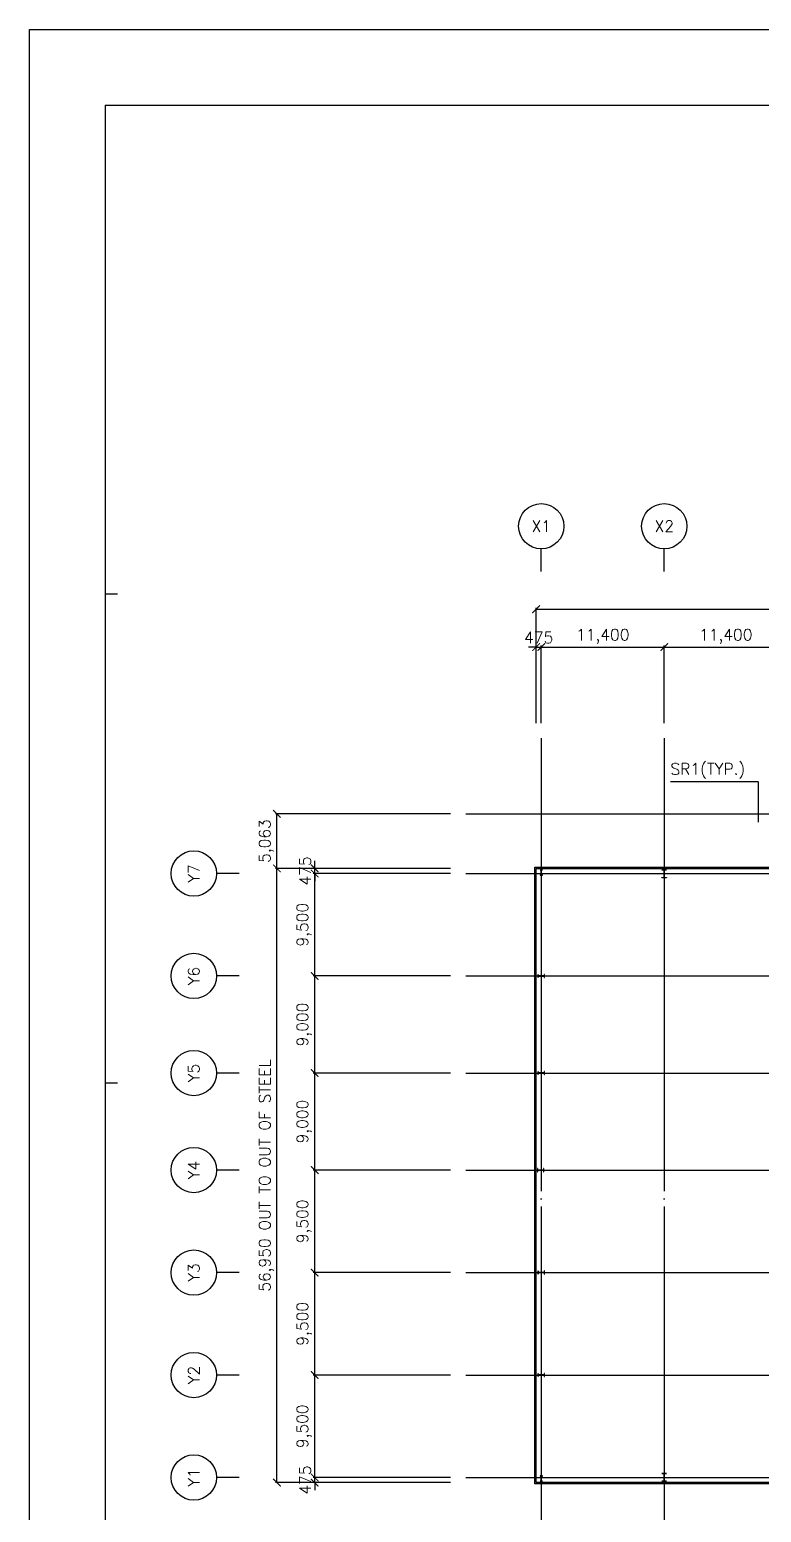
# Model space of a CAD drawing. Header units: metres. Extents: x -297536 to 1852864, y -630451 to -422551.
# Drawn here: x 290464 to 358277, y -560020 to -422551 of the extents above; entities that cross this region are included whole.
import ezdxf
from ezdxf.enums import TextEntityAlignment as Align

# ---------------------------------------------------------------- set-up
doc = ezdxf.new("R2010")
doc.units = ezdxf.units.M
doc.header["$LTSCALE"] = 700
doc.linetypes.add('CEN', pattern=[62, 60, -1, 0, -1])
for name, color, linetype in [('bl', 3, 'Continuous'), ('CEN', 152, 'CEN'), ('COL', 2, 'Continuous'), ('DIM', 7, 'Continuous'), ('HID', 251, 'Continuous'), ('MAIN', 1, 'Continuous'), ('SYM', 7, 'Continuous'), ('TEX', 3, 'Continuous'), ('된장공장-1$0$WID', 4, 'Continuous')]:
    doc.layers.add(name, color=color, linetype=linetype)
doc.styles.add('HGTXT', font='romans.shx', dxfattribs={"bigfont": 'WHGTXT.shx'})
doc.styles.add('WHGTXT', font='romans.shx', dxfattribs={"bigfont": 'WHGTXT.shx'})
doc.dimstyles.new('KJ', dxfattribs={"dimscale": 700, "dimtxt": 1.5, "dimasz": 1, "dimexe": 0.18, "dimexo": 2, "dimgap": 0.5, "dimtad": 1, "dimdec": 0, "dimzin": 0, "dimdsep": 46, "dimlunit": 6, "dimtxsty": 'HGTXT', "dimblk": 'ARCHTICK', "dimcen": 0.09, "dimclrt": 3, "dimadec": 0, "dimazin": 0, "dimtfac": 1, "dimtdec": 0, "dimtix": 1, "dimtmove": 0, "dimatfit": 0, "dimldrblk": 'OBLIQUE', "dimfxl": 1, "dimtolj": 1, "dimtzin": 0, "dimarcsym": 0})

# ---------------------------------------------------------------- blocks, each defined once
blk = doc.blocks.new('_ArchTick')
at = {"color": 0, "linetype": 'ByBlock', "const_width": 0.15}
blk.add_lwpolyline([(-0.5, -0.5), (0.5, 0.5)], dxfattribs=at)
blk = doc.blocks.new('*D769')
at = {"layer": 'Defpoints', "color": 0, "transparency": 16777216}
for p in [(337880, -479790), (337405, -488253), (337880, -488253)]:
    blk.add_point(p, dxfattribs=at)
at = {"layer": 'DIM', "color": 0, "lineweight": -2, "transparency": 16777216}
for p, q in [((337405, -486852), (337405, -479664)), ((337880, -486852), (337880, -479664)), ((337405, -479790), (336705, -479790)), ((337405, -479790), (337880, -479790)), ((337880, -479790), (338580, -479790))]:
    blk.add_line(p, q, dxfattribs=at)
at = {"layer": 'DIM', "color": 0, "lineweight": -2, "transparency": 16777216, "xscale": 700, "yscale": 700, "zscale": 700}
blk.add_blockref('_ArchTick', (337405, -479790), dxfattribs=at)
at = {"layer": 'DIM', "color": 0, "lineweight": -2, "transparency": 16777216, "xscale": 700, "yscale": 700, "zscale": 700, "rotation": 180}
blk.add_blockref('_ArchTick', (337880, -479790), dxfattribs=at)
at = {"layer": 'DIM', "color": 3, "transparency": 16777216, "insert": (337643, -478915), "char_height": 1050, "attachment_point": 5, "style": 'HGTXT'}
blk.add_mtext('\\A1;475', dxfattribs=at)
blk = doc.blocks.new('_Oblique')
at = {"color": 0, "linetype": 'ByBlock', "lineweight": -2}
blk.add_line((-0.5, -0.5), (0.5, 0.5), dxfattribs=at)
blk = doc.blocks.new('*D770')
at = {"layer": 'Defpoints', "color": 0, "transparency": 16777216}
for p in [(349280, -479790), (337880, -488253), (349280, -488253)]:
    blk.add_point(p, dxfattribs=at)
at = {"layer": 'DIM', "color": 0, "lineweight": -2, "transparency": 16777216}
for p, q in [((337880, -486852), (337880, -479664)), ((349280, -486852), (349280, -479664)), ((337880, -479790), (349280, -479790))]:
    blk.add_line(p, q, dxfattribs=at)
at = {"layer": 'DIM', "color": 0, "lineweight": -2, "transparency": 16777216, "xscale": 700, "yscale": 700, "zscale": 700, "rotation": 180}
blk.add_blockref('_ArchTick', (337880, -479790), dxfattribs=at)
at = {"layer": 'DIM', "color": 0, "lineweight": -2, "transparency": 16777216, "xscale": 700, "yscale": 700, "zscale": 700}
blk.add_blockref('_ArchTick', (349280, -479790), dxfattribs=at)
at = {"layer": 'DIM', "color": 3, "transparency": 16777216, "insert": (343580, -478815), "char_height": 1050, "attachment_point": 5, "style": 'HGTXT'}
blk.add_mtext('\\A1;11,400', dxfattribs=at)
blk = doc.blocks.new('*D771')
at = {"layer": 'Defpoints', "color": 0, "transparency": 16777216}
for p in [(360680, -479790), (349280, -488253), (360680, -488253)]:
    blk.add_point(p, dxfattribs=at)
at = {"layer": 'DIM', "color": 0, "lineweight": -2, "transparency": 16777216}
for p, q in [((349280, -486852), (349280, -479664)), ((360680, -486852), (360680, -479664)), ((349280, -479790), (360680, -479790))]:
    blk.add_line(p, q, dxfattribs=at)
at = {"layer": 'DIM', "color": 0, "lineweight": -2, "transparency": 16777216, "xscale": 700, "yscale": 700, "zscale": 700, "rotation": 180}
blk.add_blockref('_ArchTick', (349280, -479790), dxfattribs=at)
at = {"layer": 'DIM', "color": 0, "lineweight": -2, "transparency": 16777216, "xscale": 700, "yscale": 700, "zscale": 700}
blk.add_blockref('_ArchTick', (360680, -479790), dxfattribs=at)
at = {"layer": 'DIM', "color": 3, "transparency": 16777216, "insert": (354980, -478815), "char_height": 1050, "attachment_point": 5, "style": 'HGTXT'}
blk.add_mtext('\\A1;11,400', dxfattribs=at)
blk = doc.blocks.new('*D777')
at = {"layer": 'Defpoints', "color": 0, "transparency": 16777216}
for p in [(509355, -476290), (337405, -488253), (509355, -488253)]:
    blk.add_point(p, dxfattribs=at)
at = {"layer": 'DIM', "color": 0, "lineweight": -2, "transparency": 16777216}
for p, q in [((337405, -486852), (337405, -476164)), ((337405, -476290), (509355, -476290)), ((509355, -486852), (509355, -476164))]:
    blk.add_line(p, q, dxfattribs=at)
at = {"layer": 'DIM', "color": 0, "lineweight": -2, "transparency": 16777216, "xscale": 700, "yscale": 700, "zscale": 700, "rotation": 180}
blk.add_blockref('_ArchTick', (337405, -476290), dxfattribs=at)
at = {"layer": 'DIM', "color": 0, "lineweight": -2, "transparency": 16777216, "xscale": 700, "yscale": 700, "zscale": 700}
blk.add_blockref('_ArchTick', (509355, -476290), dxfattribs=at)
at = {"layer": 'DIM', "color": 3, "transparency": 16777216, "insert": (423380, -475315), "char_height": 1050, "attachment_point": 5, "style": 'HGTXT'}
blk.add_mtext('\\A1;\\A1;171,950 OUT TO OUT OF STEEL', dxfattribs=at)
blk = doc.blocks.new('*D796')
at = {"layer": 'Defpoints', "color": 0, "transparency": 16777216}
for p in [(316880, -556790), (330880, -556790), (330880, -557265)]:
    blk.add_point(p, dxfattribs=at)
at = {"layer": 'DIM', "color": 0, "lineweight": -2, "transparency": 16777216}
for p, q in [((316880, -556790), (316880, -556090)), ((329480, -556790), (316754, -556790)), ((329480, -557265), (316754, -557265)), ((316880, -557265), (316880, -556790)), ((316880, -557265), (316880, -557965))]:
    blk.add_line(p, q, dxfattribs=at)
at = {"layer": 'DIM', "color": 0, "lineweight": -2, "transparency": 16777216, "xscale": 700, "yscale": 700, "zscale": 700}
for p, rotation in [((316880, -556790), 270), ((316880, -557265), 90)]:
    blk.add_blockref('_ArchTick', p, dxfattribs=dict(at, rotation=rotation))
at = {"layer": 'DIM', "color": 3, "transparency": 16777216, "insert": (316005, -557028), "char_height": 1050, "attachment_point": 5, "rotation": 90, "style": 'HGTXT'}
blk.add_mtext('\\A1;475', dxfattribs=at)
blk = doc.blocks.new('*D797')
at = {"layer": 'Defpoints', "color": 0, "transparency": 16777216}
for p in [(316880, -547290), (330880, -547290), (330880, -556790)]:
    blk.add_point(p, dxfattribs=at)
at = {"layer": 'DIM', "color": 0, "lineweight": -2, "transparency": 16777216}
for p, q in [((329480, -547290), (316754, -547290)), ((316880, -556790), (316880, -547290)), ((329480, -556790), (316754, -556790))]:
    blk.add_line(p, q, dxfattribs=at)
at = {"layer": 'DIM', "color": 0, "lineweight": -2, "transparency": 16777216, "xscale": 700, "yscale": 700, "zscale": 700}
for p, rotation in [((316880, -547290), 90), ((316880, -556790), 270)]:
    blk.add_blockref('_ArchTick', p, dxfattribs=dict(at, rotation=rotation))
at = {"layer": 'DIM', "color": 3, "transparency": 16777216, "insert": (315905, -552040), "char_height": 1050, "attachment_point": 5, "rotation": 90, "style": 'HGTXT'}
blk.add_mtext('\\A1;9,500', dxfattribs=at)
blk = doc.blocks.new('*D798')
at = {"layer": 'Defpoints', "color": 0, "transparency": 16777216}
for p in [(316880, -537790), (330880, -537790), (330880, -547290)]:
    blk.add_point(p, dxfattribs=at)
at = {"layer": 'DIM', "color": 0, "lineweight": -2, "transparency": 16777216}
for p, q in [((329480, -537790), (316754, -537790)), ((316880, -547290), (316880, -537790)), ((329480, -547290), (316754, -547290))]:
    blk.add_line(p, q, dxfattribs=at)
at = {"layer": 'DIM', "color": 0, "lineweight": -2, "transparency": 16777216, "xscale": 700, "yscale": 700, "zscale": 700}
for p, rotation in [((316880, -537790), 90), ((316880, -547290), 270)]:
    blk.add_blockref('_ArchTick', p, dxfattribs=dict(at, rotation=rotation))
at = {"layer": 'DIM', "color": 3, "transparency": 16777216, "insert": (315905, -542540), "char_height": 1050, "attachment_point": 5, "rotation": 90, "style": 'HGTXT'}
blk.add_mtext('\\A1;9,500', dxfattribs=at)
blk = doc.blocks.new('*D799')
at = {"layer": 'Defpoints', "color": 0, "transparency": 16777216}
for p in [(316880, -528290), (330880, -528290), (330880, -537790)]:
    blk.add_point(p, dxfattribs=at)
at = {"layer": 'DIM', "color": 0, "lineweight": -2, "transparency": 16777216}
for p, q in [((329480, -528290), (316754, -528290)), ((316880, -537790), (316880, -528290)), ((329480, -537790), (316754, -537790))]:
    blk.add_line(p, q, dxfattribs=at)
at = {"layer": 'DIM', "color": 0, "lineweight": -2, "transparency": 16777216, "xscale": 700, "yscale": 700, "zscale": 700}
for p, rotation in [((316880, -528290), 90), ((316880, -537790), 270)]:
    blk.add_blockref('_ArchTick', p, dxfattribs=dict(at, rotation=rotation))
at = {"layer": 'DIM', "color": 3, "transparency": 16777216, "insert": (315905, -533040), "char_height": 1050, "attachment_point": 5, "rotation": 90, "style": 'HGTXT'}
blk.add_mtext('\\A1;9,500', dxfattribs=at)
blk = doc.blocks.new('*D800')
at = {"layer": 'Defpoints', "color": 0, "transparency": 16777216}
for p in [(316880, -519290), (330880, -519290), (330880, -528290)]:
    blk.add_point(p, dxfattribs=at)
at = {"layer": 'DIM', "color": 0, "lineweight": -2, "transparency": 16777216}
for p, q in [((329480, -519290), (316754, -519290)), ((316880, -528290), (316880, -519290)), ((329480, -528290), (316754, -528290))]:
    blk.add_line(p, q, dxfattribs=at)
at = {"layer": 'DIM', "color": 0, "lineweight": -2, "transparency": 16777216, "xscale": 700, "yscale": 700, "zscale": 700}
for p, rotation in [((316880, -519290), 90), ((316880, -528290), 270)]:
    blk.add_blockref('_ArchTick', p, dxfattribs=dict(at, rotation=rotation))
at = {"layer": 'DIM', "color": 3, "transparency": 16777216, "insert": (315905, -523790), "char_height": 1050, "attachment_point": 5, "rotation": 90, "style": 'HGTXT'}
blk.add_mtext('\\A1;9,000', dxfattribs=at)
blk = doc.blocks.new('*D801')
at = {"layer": 'Defpoints', "color": 0, "transparency": 16777216}
for p in [(316880, -510290), (330880, -510290), (330880, -519290)]:
    blk.add_point(p, dxfattribs=at)
at = {"layer": 'DIM', "color": 0, "lineweight": -2, "transparency": 16777216}
for p, q in [((329480, -510290), (316754, -510290)), ((316880, -519290), (316880, -510290)), ((329480, -519290), (316754, -519290))]:
    blk.add_line(p, q, dxfattribs=at)
at = {"layer": 'DIM', "color": 0, "lineweight": -2, "transparency": 16777216, "xscale": 700, "yscale": 700, "zscale": 700}
for p, rotation in [((316880, -510290), 90), ((316880, -519290), 270)]:
    blk.add_blockref('_ArchTick', p, dxfattribs=dict(at, rotation=rotation))
at = {"layer": 'DIM', "color": 3, "transparency": 16777216, "insert": (315905, -514790), "char_height": 1050, "attachment_point": 5, "rotation": 90, "style": 'HGTXT'}
blk.add_mtext('\\A1;9,000', dxfattribs=at)
blk = doc.blocks.new('*D802')
at = {"layer": 'Defpoints', "color": 0, "transparency": 16777216}
for p in [(316880, -500790), (330880, -500790), (330880, -510290)]:
    blk.add_point(p, dxfattribs=at)
at = {"layer": 'DIM', "color": 0, "lineweight": -2, "transparency": 16777216}
for p, q in [((329480, -500790), (316754, -500790)), ((316880, -510290), (316880, -500790)), ((329480, -510290), (316754, -510290))]:
    blk.add_line(p, q, dxfattribs=at)
at = {"layer": 'DIM', "color": 0, "lineweight": -2, "transparency": 16777216, "xscale": 700, "yscale": 700, "zscale": 700}
for p, rotation in [((316880, -500790), 90), ((316880, -510290), 270)]:
    blk.add_blockref('_ArchTick', p, dxfattribs=dict(at, rotation=rotation))
at = {"layer": 'DIM', "color": 3, "transparency": 16777216, "insert": (315905, -505540), "char_height": 1050, "attachment_point": 5, "rotation": 90, "style": 'HGTXT'}
blk.add_mtext('\\A1;9,500', dxfattribs=at)
blk = doc.blocks.new('*D803')
at = {"layer": 'Defpoints', "color": 0, "transparency": 16777216}
for p in [(316880, -500315), (330880, -500315), (330880, -500790)]:
    blk.add_point(p, dxfattribs=at)
at = {"layer": 'DIM', "color": 0, "lineweight": -2, "transparency": 16777216}
for p, q in [((329480, -500315), (316754, -500315)), ((316880, -500315), (316880, -499615)), ((316880, -500790), (316880, -500315)), ((329480, -500790), (316754, -500790)), ((316880, -500790), (316880, -501490))]:
    blk.add_line(p, q, dxfattribs=at)
at = {"layer": 'DIM', "color": 0, "lineweight": -2, "transparency": 16777216, "xscale": 700, "yscale": 700, "zscale": 700}
for p, rotation in [((316880, -500315), 270), ((316880, -500790), 90)]:
    blk.add_blockref('_ArchTick', p, dxfattribs=dict(at, rotation=rotation))
at = {"layer": 'DIM', "color": 3, "transparency": 16777216, "insert": (316005, -500553), "char_height": 1050, "attachment_point": 5, "rotation": 90, "style": 'HGTXT'}
blk.add_mtext('\\A1;475', dxfattribs=at)
blk = doc.blocks.new('*D804')
at = {"layer": 'Defpoints', "color": 0, "transparency": 16777216}
for p in [(313380, -500315), (330880, -500315), (330880, -557265)]:
    blk.add_point(p, dxfattribs=at)
at = {"layer": 'DIM', "color": 0, "lineweight": -2, "transparency": 16777216}
for p, q in [((329480, -500315), (313254, -500315)), ((313380, -557265), (313380, -500315)), ((329480, -557265), (313254, -557265))]:
    blk.add_line(p, q, dxfattribs=at)
at = {"layer": 'DIM', "color": 0, "lineweight": -2, "transparency": 16777216, "xscale": 700, "yscale": 700, "zscale": 700}
for p, rotation in [((313380, -500315), 90), ((313380, -557265), 270)]:
    blk.add_blockref('_ArchTick', p, dxfattribs=dict(at, rotation=rotation))
at = {"layer": 'DIM', "color": 3, "transparency": 16777216, "insert": (312405, -528790), "char_height": 1050, "attachment_point": 5, "rotation": 90, "style": 'HGTXT'}
blk.add_mtext('\\A1;\\A1;56,950 OUT TO OUT OF STEEL', dxfattribs=at)
blk = doc.blocks.new('*D888')
at = {"layer": 'Defpoints', "color": 0, "transparency": 16777216}
for p in [(313380, -495253), (330880, -495253), (330880, -500315)]:
    blk.add_point(p, dxfattribs=at)
at = {"layer": 'DIM', "color": 0, "lineweight": -2, "transparency": 16777216}
for p, q in [((329480, -495253), (313254, -495253)), ((313380, -500315), (313380, -495253)), ((329480, -500315), (313254, -500315))]:
    blk.add_line(p, q, dxfattribs=at)
at = {"layer": 'DIM', "color": 0, "lineweight": -2, "transparency": 16777216, "xscale": 700, "yscale": 700, "zscale": 700}
for p, rotation in [((313380, -495253), 90), ((313380, -500315), 270)]:
    blk.add_blockref('_ArchTick', p, dxfattribs=dict(at, rotation=rotation))
at = {"layer": 'DIM', "color": 3, "transparency": 16777216, "insert": (312405, -497784), "char_height": 1050, "attachment_point": 5, "rotation": 90, "style": 'HGTXT'}
blk.add_mtext('\\A1;5,063', dxfattribs=at)
blk = doc.blocks.new('Form01')
at = {"ltscale": 0.015}
blk.add_lwpolyline([(0, 0), (420, 0), (420, -297), (0, -297)], close=True, dxfattribs=at)
at = {"layer": '된장공장-1$0$WID', "ltscale": 250}
for p, q in [((10, -10), (10, -287)), ((10, -10), (410, -10)), ((11.62, -74.77), (10, -74.77)), ((11.62, -139.55), (10, -139.55))]:
    blk.add_line(p, q, dxfattribs=at)

msp = doc.modelspace()

# ---------------------------------------------------------------- linework, layer by layer
msp.add_line((357973.3, -492288.4), (357973.3, -496041.1))
at = {"layer": 'bl'}
msp.add_lwpolyline([(337405, -500315), (509355, -500315), (509355, -557265), (337405, -557265)], close=True, dxfattribs=at)
at = {"layer": 'CEN'}
for p, q in [((337880, -488252.5), (337880, -563790)), ((349280, -488252.5), (349280, -563790)), ((330880, -495252.5), (515880, -495252.5)), ((330880, -500790), (515880, -500790)), ((330880, -510290), (515880, -510290)), ((330880, -519290), (515880, -519290)), ((330880, -528290), (515880, -528290)), ((330880, -537790), (515880, -537790)), ((330880, -547290), (515880, -547290)), ((330880, -556790), (515880, -556790))]:
    msp.add_line(p, q, dxfattribs=at)
at = {"layer": 'COL'}
for points in [[(337780, -500940), (337980, -500940), (337980, -500924), (337905, -500924, -0.41421356), (337885, -500904), (337885, -500476, -0.41421356), (337905, -500456), (337980, -500456), (337980, -500440), (337780, -500440), (337780, -500456), (337855, -500456, -0.41421356), (337875, -500476), (337875, -500904, -0.41421356), (337855, -500924), (337780, -500924)], [(338171, -510440), (338171, -510140), (338154, -510140), (338154, -510256, -0.41421356), (338126, -510284), (337634, -510284, -0.41421356), (337606, -510256), (337606, -510140), (337589, -510140), (337589, -510440), (337606, -510440), (337606, -510324, -0.41421356), (337634, -510296), (338126, -510296, -0.41421356), (338154, -510324), (338154, -510440)], [(338171, -519440), (338171, -519140), (338154, -519140), (338154, -519256, -0.41421356), (338126, -519284), (337634, -519284, -0.41421356), (337606, -519256), (337606, -519140), (337589, -519140), (337589, -519440), (337606, -519440), (337606, -519324, -0.41421356), (337634, -519296), (338126, -519296, -0.41421356), (338154, -519324), (338154, -519440)], [(338122, -528440), (338122, -528140), (338102, -528140), (338102, -528256, -0.41421356), (338074, -528284), (337582, -528284, -0.41421356), (337554, -528256), (337554, -528140), (337534, -528140), (337534, -528440), (337554, -528440), (337554, -528324, -0.41421356), (337582, -528296), (338074, -528296, -0.41421356), (338102, -528324), (338102, -528440)], [(338171, -537940), (338171, -537640), (338154, -537640), (338154, -537756, -0.41421356), (338126, -537784), (337634, -537784, -0.41421356), (337606, -537756), (337606, -537640), (337589, -537640), (337589, -537940), (337606, -537940), (337606, -537824, -0.41421356), (337634, -537796), (338126, -537796, -0.41421356), (338154, -537824), (338154, -537940)], [(338171, -547440), (338171, -547140), (338154, -547140), (338154, -547256, -0.41421356), (338126, -547284), (337634, -547284, -0.41421356), (337606, -547256), (337606, -547140), (337589, -547140), (337589, -547440), (337606, -547440), (337606, -547324, -0.41421356), (337634, -547296), (338126, -547296, -0.41421356), (338154, -547324), (338154, -547440)], [(337780, -557140), (337980, -557140), (337980, -557124), (337905, -557124, -0.41421356), (337885, -557104), (337885, -556676, -0.41421356), (337905, -556656), (337980, -556656), (337980, -556640), (337780, -556640), (337780, -556656), (337855, -556656, -0.41421356), (337875, -556676), (337875, -557104, -0.41421356), (337855, -557124), (337780, -557124)]]:
    msp.add_lwpolyline(points, format="xyb", close=True, dxfattribs=at)
at = {"layer": 'DIM'}
msp.add_lwpolyline([(357973.3, -492288.4), (349852, -492288.4)], dxfattribs=at)
msp.add_lwpolyline([(364480, -496041.1, 0, 350, 0), (363430, -496041.1, 0, 0, 0), (357973.3, -496041.1, 0, 0, 0)], format="xyseb", dxfattribs=at)
at = {"layer": 'HID'}
msp.add_lwpolyline([(337280, -500190), (509480, -500190), (509480, -557390), (337280, -557390)], close=True, dxfattribs=at)
at = {"layer": 'MAIN'}
for points in [[(349065, -500452), (349065, -500440), (349495, -500440), (349495, -500452), (349286, -500452), (349286, -501152), (349495, -501152), (349495, -501176), (349065, -501176), (349065, -501152), (349274, -501152), (349274, -500452)], [(349065, -557128), (349065, -557140), (349495, -557140), (349495, -557128), (349286, -557128), (349286, -556428), (349495, -556428), (349495, -556406), (349065, -556406), (349065, -556428), (349274, -556428), (349274, -557128)]]:
    msp.add_lwpolyline(points, close=True, dxfattribs=at)
at = {"layer": 'SYM'}
for p, q in [((337880, -472790), (337880, -470690)), ((349280, -472790), (349280, -470690)), ((309880, -500790), (307780, -500790)), ((309880, -510290), (307780, -510290)), ((309880, -519290), (307780, -519290)), ((309880, -528290), (307780, -528290)), ((309880, -537790), (307780, -537790)), ((309880, -547290), (307780, -547290)), ((309880, -556790), (307780, -556790))]:
    msp.add_line(p, q, dxfattribs=at)
for centre in [(337880, -468590), (349280, -468590), (305680, -500790), (305680, -510290), (305680, -519290), (305680, -528290), (305680, -537790), (305680, -547290), (305680, -556790)]:
    msp.add_circle(centre, 2100, dxfattribs=at)

# ---------------------------------------------------------------- block references
at = {"xscale": 700, "yscale": 700, "zscale": 700}
msp.add_blockref('Form01', (290464.2, -422550.9), dxfattribs=at)

# ---------------------------------------------------------------- texts
at = {"layer": 'TEX', "style": 'WHGTXT'}
for s, p in [('X1', (337880, -468590)), ('X2', (349280, -468590))]:
    msp.add_text(s, height=1050, dxfattribs=at).set_placement(p, align=Align.MIDDLE)
at = {"layer": 'TEX', "color": 3, "style": 'WHGTXT'}
msp.add_text('SR1(TYP.)', height=1050, dxfattribs=at).set_placement((349857.7, -491938.4), align=Align.BOTTOM_LEFT)
at = {"layer": 'TEX', "style": 'WHGTXT'}
for s, p in [('Y7', (305680, -500790)), ('Y6', (305680, -510290)), ('Y5', (305680, -519290)), ('Y4', (305680, -528290)), ('Y3', (305680, -537790)), ('Y2', (305680, -547290)), ('Y1', (305680, -556790))]:
    msp.add_text(s, height=1050, rotation=90, dxfattribs=at).set_placement(p, align=Align.MIDDLE)

# ---------------------------------------------------------------- dimensions: what is measured, and where the dimension line sits
at = {"layer": 'DIM'}
for base, p1, p2, angle, picture, middle in [((509355, -476290), (337405, -488252.5), (509355, -488252.5), 180, '*D777', (423380, -475315)), ((313380, -500315), (330880, -557265), (330880, -500315), 270, '*D804', (312405, -528790))]:
    dim = msp.add_linear_dim(base=base, p1=p1, p2=p2, angle=angle, text='\\A1;<> OUT TO OUT OF STEEL', dimstyle='KJ', override={"dimtxsty": 'HGTXT', "dimldrblk": 'Oblique'}, dxfattribs=at)
    dim.commit()
    dim.dimension.update_dxf_attribs({"geometry": picture, "text_midpoint": middle})
for base, p1, p2, angle, picture, middle in [((337880, -479790), (337405, -488252.5), (337880, -488252.5), 180, '*D769', (337642.5, -478915)), ((349280, -479790), (337880, -488252.5), (349280, -488252.5), 180, '*D770', (343580, -478815)), ((360680, -479790), (349280, -488252.5), (360680, -488252.5), 180, '*D771', (354980, -478815)), ((313380.0000173, -495252.5), (330880.0000173, -500315), (330880.0000173, -495252.5), 90, '*D888', (312405.0000173, -497783.75)), ((316880, -500315), (330880, -500790), (330880, -500315), 270, '*D803', (316005, -500552.5)), ((316880, -500790), (330880, -510290), (330880, -500790), 270, '*D802', (315905, -505540)), ((316880, -510290), (330880, -519290), (330880, -510290), 270, '*D801', (315905, -514790)), ((316880, -519290), (330880, -528290), (330880, -519290), 270, '*D800', (315905, -523790)), ((316880, -528290), (330880, -537790), (330880, -528290), 270, '*D799', (315905, -533040)), ((316880, -537790), (330880, -547290), (330880, -537790), 270, '*D798', (315905, -542540)), ((316880, -547290), (330880, -556790), (330880, -547290), 270, '*D797', (315905, -552040)), ((316880, -556790), (330880, -557265), (330880, -556790), 270, '*D796', (316005, -557027.5))]:
    dim = msp.add_linear_dim(base=base, p1=p1, p2=p2, angle=angle, dimstyle='KJ', override={"dimtxsty": 'HGTXT', "dimldrblk": 'Oblique'}, dxfattribs=at)
    dim.commit()
    dim.dimension.update_dxf_attribs({"geometry": picture, "text_midpoint": middle})

doc.saveas('drawing.dxf')
